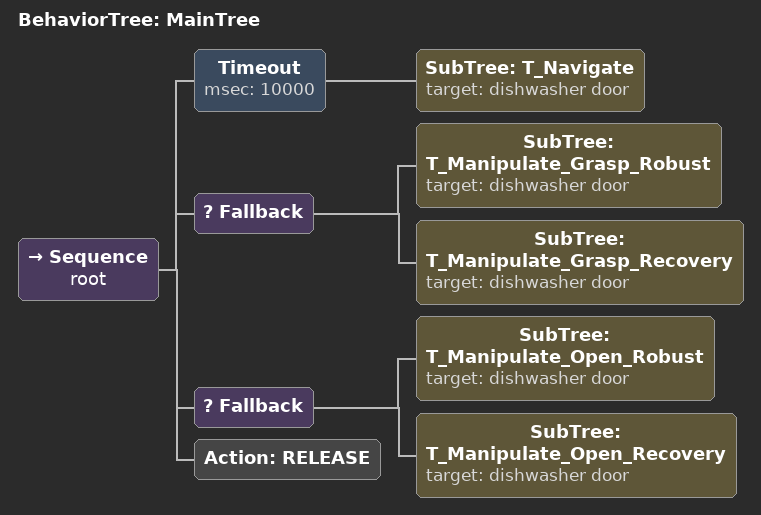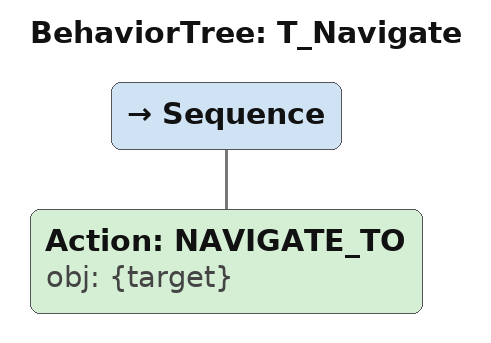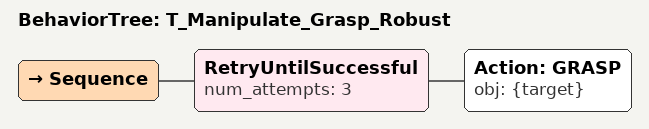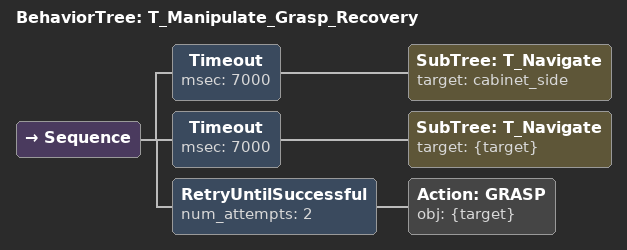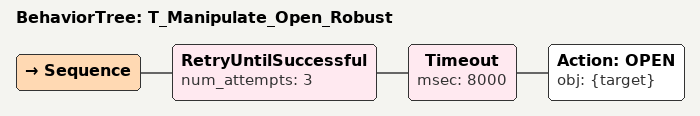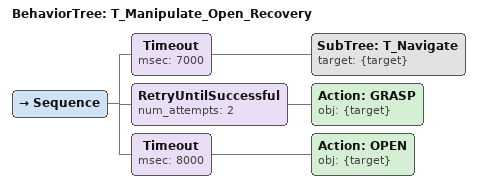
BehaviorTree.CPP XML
<root main_tree_to_execute="MainTree">
  <BehaviorTree ID="MainTree">
    <Sequence name="root">
      <!-- Timeout: Prevent stuck navigation to dishwasher door -->
      <Timeout msec="10000">
        <SubTree ID="T_Navigate" target="dishwasher door"/>
      </Timeout>
      <!-- Fallback: Robust grasp with retries and obstacle clearing -->
      <Fallback>
        <!-- Retry: Attempt to grasp up to 3 times -->
        <SubTree ID="T_Manipulate_Grasp_Robust" target="dishwasher door"/>
        <!-- Recovery: Clear cabinet-side obstacle and retry grasp -->
        <SubTree ID="T_Manipulate_Grasp_Recovery" target="dishwasher door"/>
      </Fallback>
      <!-- Fallback: Robust open with retries and re-alignment -->
      <Fallback>
        <!-- Retry: Attempt to open up to 3 times -->
        <SubTree ID="T_Manipulate_Open_Robust" target="dishwasher door"/>
        <!-- Recovery: Re-align handle and retry open -->
        <SubTree ID="T_Manipulate_Open_Recovery" target="dishwasher door"/>
      </Fallback>
      <!-- Release: Ensure stable termination -->
      <Action ID="RELEASE"/>
    </Sequence>
  </BehaviorTree>

  <BehaviorTree ID="T_Navigate">
    <Sequence>
      <Action ID="NAVIGATE_TO" obj="{target}"/>
    </Sequence>
  </BehaviorTree>

  <BehaviorTree ID="T_Manipulate_Grasp_Robust">
    <Sequence>
      <RetryUntilSuccessful num_attempts="3">
        <Action ID="GRASP" obj="{target}"/>
      </RetryUntilSuccessful>
    </Sequence>
  </BehaviorTree>

  <BehaviorTree ID="T_Manipulate_Grasp_Recovery">
    <Sequence>
      <!-- Timeout: Prevent stuck navigation to cabinet side -->
      <Timeout msec="7000">
        <SubTree ID="T_Navigate" target="cabinet_side"/>
      </Timeout>
      <!-- Timeout: Prevent stuck navigation back to dishwasher door -->
      <Timeout msec="7000">
        <SubTree ID="T_Navigate" target="{target}"/>
      </Timeout>
      <!-- Retry: Attempt to grasp after clearing obstacle -->
      <RetryUntilSuccessful num_attempts="2">
        <Action ID="GRASP" obj="{target}"/>
      </RetryUntilSuccessful>
    </Sequence>
  </BehaviorTree>

  <BehaviorTree ID="T_Manipulate_Open_Robust">
    <Sequence>
      <RetryUntilSuccessful num_attempts="3">
        <Timeout msec="8000">
          <Action ID="OPEN" obj="{target}"/>
        </Timeout>
      </RetryUntilSuccessful>
    </Sequence>
  </BehaviorTree>

  <BehaviorTree ID="T_Manipulate_Open_Recovery">
    <Sequence>
      <!-- Timeout: Prevent stuck navigation to dishwasher door -->
      <Timeout msec="7000">
        <SubTree ID="T_Navigate" target="{target}"/>
      </Timeout>
      <!-- Retry: Attempt to grasp for re-alignment -->
      <RetryUntilSuccessful num_attempts="2">
        <Action ID="GRASP" obj="{target}"/>
      </RetryUntilSuccessful>
      <!-- Timeout: Prevent stuck open attempt -->
      <Timeout msec="8000">
        <Action ID="OPEN" obj="{target}"/>
      </Timeout>
    </Sequence>
  </BehaviorTree>
</root>
